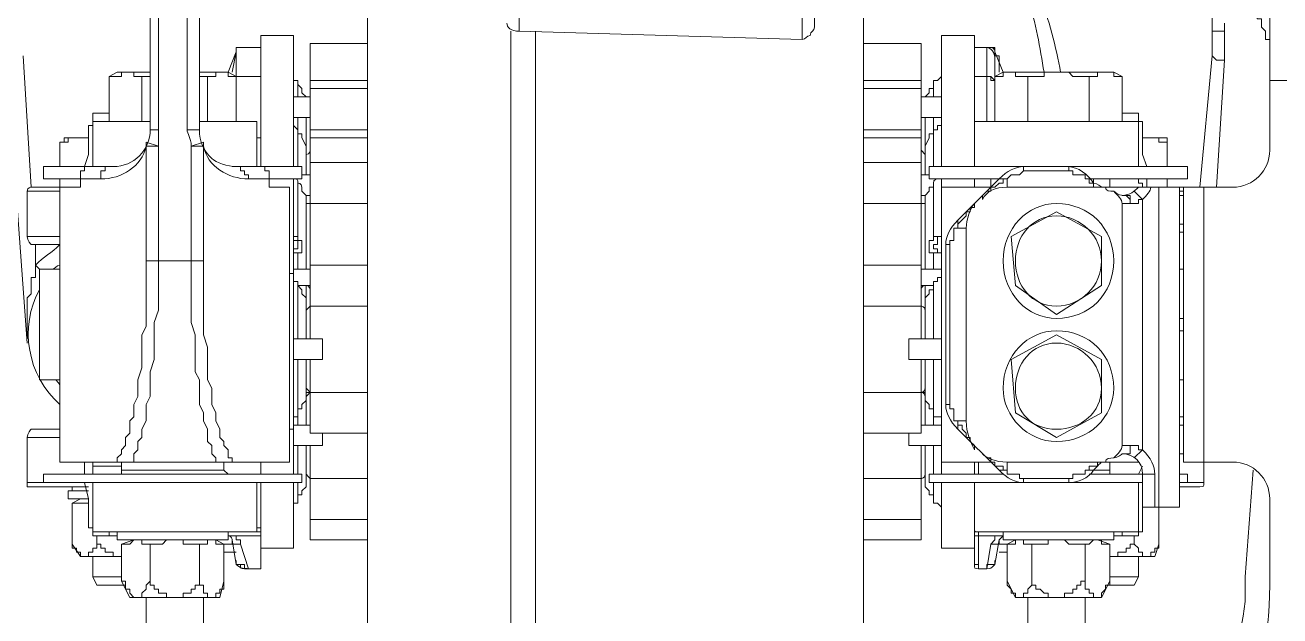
# Model space of a CAD drawing. Header units: millimetres. Extents: x 25083 to 52777, y 24772 to 45779.
# Drawn here: x 49612.4 to 49726, y 36110.2 to 36163.7 of the extents above; entities that cross this region are included whole.
import ezdxf

# ---------------------------------------------------------------- set-up
doc = ezdxf.new("R2010")
doc.units = ezdxf.units.MM

# ---------------------------------------------------------------- blocks, each defined once
blk = doc.blocks.new('zw$D2F4')
at = {"color": 7, "lineweight": 5}
for points in [[(734.55, 360.59), (734.55, 273.69)], [(737.15, 273.69), (737.15, 360.59)], [(733.81, 359.48), (733.81, 273.69)], [(738.26, 273.69), (738.26, 359.48)], [(835.19, 271.83), (835.19, 330.88)], [(753.49, 7.06), (753.49, 313.8)], [(798.42, 8.54), (798.42, 312.31)], [(793.97, 282.98), (793.97, 289.66)], [(831.84, 286.69), (832.22, 286.69), (832.22, 286.32), (832.59, 286.32), (832.59, 285.95), (832.96, 285.95), (832.96, 285.58), (833.33, 285.2), (833.33, 284.83), (833.7, 284.83), (833.7, 284.46), (834.07, 284.09), (834.07, 283.72), (834.44, 283.72), (834.44, 282.98), (834.82, 282.6), (834.82, 282.23), (834.82, 281.86)], [(767.23, 284.83), (767.23, 282.6)], [(792.85, 281.86), (792.85, 284.09)], [(829.99, 282.6), (829.99, 284.46)], [(831.1, 283.35), (831.1, 282.6)], [(746.8, 282.23), (743.83, 282.23)], [(743.83, 270.35), (743.83, 282.23)], [(746.8, 282.23), (746.8, 270.35)], [(766.48, 4.83), (766.48, 282.6)], [(792.85, 281.86), (767.23, 282.6)], [(768.71, 6.68), (768.71, 282.6)], [(805.48, 282.23), (808.45, 282.23)], [(805.48, 270.35), (805.48, 282.23)], [(808.45, 270.35), (808.45, 282.23)], [(831.1, 282.6), (829.99, 282.6)], [(834.82, 281.86), (835.19, 281.86)], [(740.86, 278.89), (741.6, 280.75)], [(741.6, 280.75), (741.23, 278.89)], [(741.6, 281.12), (743.83, 281.12)], [(741.6, 281.12), (741.6, 278.52)], [(748.29, 281.49), (753.49, 281.49)], [(748.29, 254.75), (748.29, 281.49)], [(798.42, 281.49), (803.62, 281.49)], [(803.62, 254.75), (803.62, 281.49)], [(809.93, 281.12), (808.45, 281.12)], [(809.56, 278.52), (809.56, 281.12)], [(809.56, 281.12), (809.93, 281.12)], [(810.68, 280.38), (810.31, 280.38), (810.31, 281.12), (809.93, 281.12)], [(810.31, 280.75), (811.05, 278.89)], [(722.66, 254.38), (720.81, 280)], [(722.29, 280.38), (723.04, 268.49)], [(810.68, 280.38), (810.31, 280.38), (810.31, 280)], [(810.31, 280), (810.31, 278.52)], [(810.68, 278.89), (810.68, 280.38)], [(828.87, 268.49), (829.99, 280.38)], [(829.99, 280.38), (830.36, 280), (831.1, 280)], [(831.1, 280), (830.36, 268.49)], [(730.83, 278.89), (730.09, 278.52)], [(730.09, 278.52), (731.21, 278.52), (731.21, 278.89), (731.58, 278.89)], [(730.09, 278.52), (730.09, 274.43)], [(730.83, 278.89), (733.81, 278.89)], [(731.58, 278.89), (732.32, 278.89), (732.32, 278.52), (733.06, 278.52)], [(733.06, 278.52), (733.06, 274.43)], [(738.26, 278.89), (740.86, 278.89)], [(739, 278.52), (739.75, 278.52), (739.75, 278.89), (740.49, 278.89)], [(739, 278.52), (739, 274.43)], [(740.49, 278.89), (740.86, 278.89), (740.86, 278.52), (741.6, 278.52)], [(740.86, 278.89), (741.6, 278.52)], [(741.6, 278.52), (743.83, 278.52)], [(743.83, 278.52), (741.6, 278.52)], [(741.6, 278.52), (741.6, 274.43)], [(746.8, 278.52), (746.8, 278.15), (747.17, 278.15), (747.17, 277.78)], [(804.73, 277.78), (804.73, 278.15), (805.11, 278.15), (805.48, 278.52)], [(808.45, 278.52), (809.56, 278.52)], [(808.45, 278.52), (809.56, 278.52)], [(809.56, 274.43), (809.56, 278.52)], [(809.56, 278.52), (809.93, 278.52), (809.93, 278.15), (810.31, 278.15)], [(809.56, 278.52), (809.93, 278.52), (810.31, 278.15)], [(811.05, 278.89), (810.31, 278.52)], [(810.31, 278.52), (811.05, 278.52), (811.05, 278.89), (811.79, 278.89)], [(810.31, 278.52), (810.31, 274.43)], [(811.05, 278.89), (821.07, 278.89)], [(811.79, 278.89), (812.16, 278.89), (812.16, 278.52), (813.28, 278.52)], [(813.28, 278.52), (814.76, 278.52), (814.76, 278.89), (815.88, 278.89)], [(813.28, 278.52), (813.28, 274.43)], [(815.88, 278.89), (816.99, 278.89), (817.36, 278.52), (818.85, 278.52)], [(818.85, 278.52), (819.59, 278.52), (819.59, 278.89), (820.33, 278.89)], [(818.85, 278.52), (818.85, 274.43)], [(820.33, 278.89), (821.07, 278.89), (821.07, 278.52), (821.82, 278.52)], [(821.07, 278.89), (821.82, 278.52)], [(821.82, 278.52), (821.82, 274.43)], [(747.17, 276.66), (747.17, 277.78)], [(753.49, 278.15), (748.29, 278.15)], [(748.29, 277.41), (753.49, 277.41)], [(803.62, 278.15), (798.42, 278.15)], [(798.42, 277.41), (803.62, 277.41)], [(804.73, 277.78), (804.73, 276.66)], [(835.19, 278.15), (901.29, 278.15)], [(748.29, 276.66), (746.8, 276.66)], [(747.92, 276.66), (747.55, 277.03)], [(803.62, 276.66), (805.48, 276.66)], [(803.99, 276.66), (804.36, 277.03)], [(728.98, 275.18), (728.61, 275.18), (728.61, 274.43)], [(730.09, 275.18), (728.98, 275.18)], [(730.09, 274.43), (730.09, 275.18)], [(823.3, 275.18), (821.82, 275.18)], [(821.82, 275.18), (821.82, 274.43)], [(823.67, 274.43), (823.3, 274.43), (823.3, 275.18)], [(728.61, 274.43), (728.61, 274.06), (728.23, 274.06), (728.23, 271.46)], [(728.61, 274.43), (733.81, 274.43)], [(728.61, 274.43), (728.61, 270.35)], [(738.26, 274.43), (743.46, 274.43)], [(743.46, 274.43), (743.46, 270.35)], [(748.29, 274.81), (746.8, 274.81)], [(746.8, 274.06), (747.17, 273.69)], [(747.17, 270.35), (747.17, 274.81)], [(747.92, 274.81), (747.92, 269.61)], [(747.92, 274.81), (747.92, 269.61)], [(803.62, 274.81), (805.48, 274.81)], [(803.99, 269.61), (803.99, 274.81)], [(803.99, 269.61), (803.99, 274.81)], [(804.73, 274.81), (804.73, 270.35)], [(804.73, 273.69), (805.11, 273.69), (805.11, 274.06), (805.48, 274.06)], [(808.45, 274.43), (823.3, 274.43)], [(808.45, 274.43), (808.45, 270.35)], [(823.3, 274.43), (823.3, 270.35)], [(823.67, 271.46), (823.67, 274.43)], [(726.01, 272.95), (726.01, 272.58), (725.64, 272.58)], [(725.64, 272.58), (726.38, 272.58), (726.38, 272.95), (727.86, 272.95)], [(726.38, 272.95), (726.01, 272.95)], [(726.38, 272.95), (728.23, 272.95)], [(734.55, 273.69), (733.81, 273.69)], [(737.15, 273.69), (738.26, 273.69)], [(743.46, 272.95), (743.83, 272.95)], [(743.83, 272.95), (743.46, 272.95)], [(747.17, 273.32), (747.17, 273.69)], [(747.92, 272.21), (747.55, 272.95)], [(748.29, 273.69), (753.49, 273.69)], [(753.49, 272.95), (748.29, 272.95)], [(798.42, 273.69), (803.62, 273.69)], [(798.42, 272.95), (803.62, 272.95)], [(803.99, 272.21), (804.36, 272.95)], [(804.73, 273.69), (804.73, 273.32)], [(823.67, 272.95), (825.53, 272.95)], [(823.67, 272.95), (825.16, 272.95), (825.16, 272.58), (825.9, 272.58)], [(825.9, 272.58), (825.9, 272.95), (825.53, 272.95)], [(725.64, 270.35), (725.64, 272.58)], [(734.55, 272.21), (733.43, 272.58)], [(733.43, 272.21), (733.43, 272.58)], [(734.55, 272.21), (733.43, 272.21)], [(733.43, 261.81), (733.43, 272.21)], [(734.55, 261.81), (734.55, 272.21)], [(737.52, 272.21), (738.63, 272.58)], [(737.52, 272.21), (738.63, 272.21)], [(737.52, 261.81), (737.52, 272.21)], [(738.63, 272.58), (738.63, 272.21)], [(738.63, 261.81), (738.63, 272.21)], [(825.9, 270.35), (825.9, 272.58)], [(728.23, 271.46), (727.86, 270.35)], [(748.29, 270.72), (753.49, 270.72)], [(803.62, 270.72), (798.42, 270.72)], [(824.05, 270.35), (823.67, 271.46)], [(724.15, 270.35), (730.83, 270.35)], [(724.15, 270.35), (724.15, 269.24)], [(727.49, 269.24), (727.49, 269.98), (727.86, 269.98), (727.86, 270.35), (728.23, 270.35)], [(730.46, 270.35), (728.23, 270.35)], [(729.35, 269.24), (729.35, 269.98), (729.72, 269.98), (729.72, 270.35), (730.09, 270.35), (730.46, 270.35)], [(741.23, 270.35), (747.55, 270.35)], [(741.6, 270.35), (743.46, 270.35)], [(741.6, 270.35), (741.98, 270.35), (741.98, 269.98), (742.35, 269.98), (742.35, 269.61), (742.72, 269.61), (742.72, 269.24)], [(743.46, 270.35), (744.2, 270.35), (744.2, 269.98), (744.57, 269.98), (744.57, 269.61), (744.57, 269.24)], [(747.55, 270.35), (747.55, 269.24)], [(748.29, 269.61), (747.55, 269.61)], [(803.62, 269.61), (804.36, 269.61)], [(804.36, 270.35), (827.76, 270.35)], [(804.36, 270.35), (804.36, 269.24)], [(812.9, 269.98), (812.53, 269.61), (811.79, 269.61), (811.42, 269.24)], [(816.99, 270.35), (812.9, 270.35)], [(812.9, 269.98), (812.9, 270.35)], [(816.99, 269.98), (812.9, 269.98)], [(816.99, 269.98), (816.99, 270.35)], [(818.48, 269.24), (818.48, 269.61), (817.36, 269.61), (817.36, 269.98), (816.99, 269.98)], [(827.76, 270.35), (827.76, 269.24)], [(723.04, 268.49), (727.49, 268.49)], [(727.49, 269.24), (724.15, 269.24)], [(725.64, 268.49), (725.64, 269.24)], [(725.64, 268.49), (727.49, 268.49)], [(725.64, 243.61), (725.64, 268.49)], [(725.64, 243.61), (725.64, 268.49)], [(729.35, 269.24), (727.49, 269.24)], [(727.49, 268.86), (727.49, 269.24)], [(727.49, 268.49), (727.49, 268.86)], [(742.72, 269.24), (744.57, 269.24)], [(747.55, 269.24), (744.57, 269.24)], [(744.57, 268.86), (744.57, 269.24)], [(744.57, 268.49), (744.57, 268.86)], [(746.43, 268.49), (744.57, 268.49)], [(746.43, 268.49), (746.43, 243.61)], [(746.43, 268.49), (746.43, 243.61)], [(746.8, 269.24), (746.8, 242.5)], [(747.17, 264.04), (747.17, 268.86)], [(810.68, 269.24), (804.36, 269.24)], [(804.73, 268.86), (804.73, 264.04)], [(805.48, 242.5), (805.48, 269.24)], [(809.93, 268.49), (805.48, 268.49)], [(810.68, 269.24), (806.96, 265.52)], [(808.45, 269.24), (809.19, 269.24)], [(808.45, 269.24), (808.45, 268.49)], [(809.19, 269.24), (809.93, 269.24)], [(811.42, 269.24), (811.05, 269.24), (811.05, 268.86), (810.68, 268.86), (810.31, 268.49), (809.93, 268.49), (809.93, 268.12), (809.56, 268.12), (809.19, 267.75), (809.19, 267.38)], [(809.93, 268.49), (809.93, 269.24)], [(811.42, 269.24), (810.68, 269.24)], [(811.42, 269.24), (810.68, 269.24)], [(811.42, 268.49), (811.42, 269.24)], [(819.59, 268.49), (811.42, 268.49)], [(819.59, 268.49), (819.22, 268.49), (819.22, 268.86), (818.85, 268.86), (818.85, 269.24), (818.48, 269.24)], [(818.48, 269.24), (819.22, 269.24), (819.22, 268.86)], [(819.22, 269.24), (820.7, 269.24)], [(827.76, 269.24), (819.22, 269.24)], [(826.65, 268.49), (819.96, 268.49)], [(820.7, 269.24), (820.7, 268.49)], [(823.3, 269.24), (823.3, 268.86), (823.67, 268.86), (823.67, 268.49)], [(827.02, 268.49), (823.67, 268.49)], [(824.05, 268.49), (824.05, 269.24)], [(824.05, 268.49), (828.87, 268.49)], [(825.16, 239.53), (825.16, 268.49)], [(825.9, 268.49), (825.9, 269.24)], [(827.02, 268.49), (827.02, 239.53)], [(831.47, 268.49), (827.39, 268.49)], [(827.39, 243.61), (827.39, 268.49)], [(829.24, 243.61), (829.24, 268.49)], [(831.47, 268.49), (831.84, 268.49)], [(722.66, 268.12), (725.64, 268.12)], [(722.66, 268.12), (722.66, 264.04)], [(747.92, 267.75), (747.55, 268.12)], [(748.29, 267.75), (747.92, 267.75)], [(747.92, 267.75), (747.92, 261.07)], [(747.92, 267.75), (747.92, 261.07)], [(803.62, 267.75), (803.99, 267.75)], [(803.99, 267.75), (804.36, 268.12)], [(803.99, 261.07), (803.99, 267.75)], [(803.99, 261.07), (803.99, 267.75)], [(822.56, 267.01), (822.56, 267.75), (822.19, 267.75), (821.82, 267.75)], [(822.56, 267.01), (822.56, 267.38), (822.19, 267.75), (821.82, 267.75)], [(823.67, 267.38), (823.3, 267.38), (823.3, 267.01), (822.56, 267.01)], [(823.67, 267.38), (822.93, 268.12)], [(823.67, 244.73), (823.67, 267.38)], [(827.02, 268.12), (827.39, 268.12)], [(827.39, 267.75), (827.02, 267.75)], [(753.49, 267.01), (748.29, 267.01)], [(803.62, 267.01), (798.42, 267.01)], [(808.45, 267.01), (808.45, 266.64), (808.08, 266.64), (808.08, 266.26), (807.71, 266.26), (807.71, 265.89), (806.96, 265.15), (806.96, 264.78)], [(815.88, 266.26), (811.79, 264.04)], [(819.96, 264.04), (815.88, 266.26)], [(821.82, 267.01), (821.82, 245.1)], [(822.56, 267.01), (821.82, 267.01)], [(806.96, 264.78), (806.59, 264.78), (806.59, 263.66), (806.22, 263.66), (806.22, 263.29)], [(806.96, 264.78), (806.96, 265.52)], [(806.96, 264.78), (806.96, 265.52)], [(806.96, 264.78), (807.71, 264.78)], [(807.71, 247.33), (807.71, 264.78)], [(827.39, 264.41), (827.39, 265.15)], [(725.64, 264.04), (722.66, 264.04)], [(747.17, 264.04), (746.8, 264.04)], [(746.8, 263.66), (746.8, 264.04)], [(746.8, 263.66), (747.17, 263.66), (747.17, 262.92), (746.8, 262.92), (746.8, 262.55)], [(747.17, 264.04), (747.17, 263.66), (747.55, 263.66), (747.55, 263.29), (747.55, 262.55), (747.17, 262.55)], [(804.73, 262.55), (804.36, 262.55), (804.36, 263.29), (804.36, 263.66), (804.73, 263.66), (804.73, 264.04)], [(805.48, 264.04), (804.73, 264.04)], [(805.11, 263.66), (805.11, 263.29), (804.73, 263.29), (804.73, 262.92), (805.11, 262.92), (805.11, 262.55)], [(805.11, 263.66), (805.11, 264.04), (805.48, 264.04)], [(811.79, 264.04), (812.16, 259.58)], [(819.96, 259.58), (819.96, 264.04)], [(827.39, 264.41), (827.02, 264.41)], [(725.64, 263.29), (723.04, 263.29)], [(723.41, 263.29), (723.41, 261.44)], [(747.17, 262.55), (746.8, 262.55)], [(747.17, 261.07), (747.17, 262.55)], [(805.48, 262.55), (804.73, 262.55)], [(804.73, 262.55), (804.73, 261.07)], [(805.11, 262.55), (805.48, 262.55)], [(806.22, 263.29), (805.85, 263.29)], [(805.85, 263.29), (805.85, 248.81)], [(806.22, 263.29), (806.22, 248.81)], [(722.66, 255.12), (722.66, 258.47), (723.04, 258.84), (723.04, 260.32), (723.41, 260.32), (723.41, 261.44)], [(730.83, 243.61), (730.83, 243.98), (731.21, 244.35), (731.21, 244.73), (731.58, 245.1), (731.58, 245.84), (731.95, 246.21), (731.95, 247.33), (732.32, 247.7), (732.32, 248.81), (732.69, 249.55), (732.69, 251.04), (733.06, 252.15), (733.06, 255.12), (733.43, 255.87), (733.43, 258.09), (733.43, 259.21), (733.43, 261.81)], [(732.32, 243.61), (732.32, 244.35), (732.69, 244.73), (732.69, 245.47), (733.06, 245.84), (733.06, 246.58), (733.43, 247.33), (733.43, 248.81), (733.81, 249.55), (733.81, 251.78), (734.18, 252.9), (734.18, 256.24), (734.55, 257.35), (734.55, 261.81)], [(733.43, 261.81), (738.63, 261.81)], [(739.75, 243.61), (739.75, 243.98), (739.38, 244.35), (739.38, 245.1), (739, 245.47), (739, 246.58), (738.63, 247.33), (738.63, 248.07), (738.26, 248.81), (738.26, 251.04), (737.89, 251.78), (737.89, 255.12), (737.52, 256.24), (737.52, 261.81)], [(741.23, 243.61), (741.23, 243.98), (740.86, 243.98), (740.86, 244.73), (740.49, 245.1), (740.49, 245.47), (740.12, 245.84), (740.12, 246.58), (739.75, 247.33), (739.75, 248.07), (739.38, 248.81), (739.38, 250.3), (739, 251.04), (739, 254.01), (738.63, 255.12), (738.63, 258.09), (738.63, 259.21), (738.63, 261.81)], [(748.29, 261.44), (753.49, 261.44)], [(803.62, 261.44), (798.42, 261.44)], [(723.78, 261.07), (725.64, 261.07)], [(723.78, 261.07), (723.78, 251.04)], [(725.64, 261.07), (725.64, 251.04)], [(746.8, 260.69), (746.43, 260.69)], [(748.29, 261.07), (746.8, 261.07)], [(746.8, 260.32), (746.8, 259.95), (747.17, 259.95), (747.17, 259.58)], [(803.62, 261.07), (805.48, 261.07)], [(804.73, 259.58), (804.73, 259.95), (805.11, 259.95), (805.11, 260.32), (805.48, 260.32)], [(827.39, 261.07), (827.02, 261.07)], [(748.29, 259.58), (747.17, 259.58)], [(747.17, 254.75), (747.17, 259.58)], [(747.92, 259.58), (747.92, 259.21)], [(747.92, 259.58), (747.92, 258.47)], [(803.62, 259.58), (804.73, 259.58)], [(803.99, 258.47), (803.99, 259.58)], [(803.99, 259.21), (803.99, 259.58)], [(804.73, 259.58), (804.73, 254.75)], [(812.16, 259.58), (815.88, 256.98)], [(815.88, 256.98), (819.96, 259.58)], [(747.92, 258.47), (747.55, 258.84)], [(747.92, 258.47), (747.92, 254.75)], [(803.99, 258.47), (804.36, 258.84)], [(803.99, 254.75), (803.99, 258.47)], [(747.92, 257.72), (747.92, 254.75)], [(753.49, 257.72), (748.29, 257.72)], [(803.62, 257.72), (798.42, 257.72)], [(803.99, 254.75), (803.99, 257.72)], [(749.4, 254.75), (746.8, 254.75)], [(749.4, 254.75), (749.4, 252.9)], [(802.51, 254.75), (805.48, 254.75)], [(802.51, 252.9), (802.51, 254.75)], [(815.88, 255.12), (811.79, 252.9)], [(819.96, 252.9), (815.88, 255.12)], [(749.4, 252.9), (746.8, 252.9)], [(747.17, 246.95), (747.17, 252.9)], [(747.92, 252.9), (747.92, 249.92)], [(747.92, 252.9), (747.92, 246.95)], [(748.29, 246.21), (748.29, 252.9)], [(802.51, 252.9), (805.48, 252.9)], [(803.62, 252.9), (803.62, 246.21)], [(803.99, 246.95), (803.99, 252.9)], [(803.99, 246.95), (803.99, 252.9)], [(804.73, 252.9), (804.73, 246.95)], [(811.79, 252.9), (812.16, 248.07)], [(819.96, 248.07), (819.96, 252.9)], [(725.64, 251.04), (723.78, 251.04)], [(827.39, 251.04), (827.02, 251.04)], [(747.92, 249.18), (747.55, 248.81)], [(747.92, 249.92), (747.92, 246.95)], [(748.29, 249.92), (753.49, 249.92)], [(798.42, 249.92), (803.62, 249.92)], [(803.99, 249.18), (804.36, 248.81)], [(747.17, 248.07), (747.17, 247.7), (746.8, 247.7)], [(805.48, 247.7), (804.73, 247.7), (804.73, 248.07)], [(806.22, 248.81), (805.85, 248.81)], [(806.22, 248.81), (806.22, 248.44), (806.59, 248.44), (806.59, 247.33), (806.96, 247.33)], [(812.16, 248.07), (815.88, 245.84)], [(815.88, 245.84), (819.96, 248.07)], [(748.29, 246.95), (746.8, 246.95)], [(803.62, 246.95), (805.48, 246.95)], [(807.71, 247.33), (806.96, 247.33)], [(806.96, 247.33), (806.96, 246.95), (807.33, 246.95), (807.33, 246.58), (807.71, 246.21), (807.71, 245.84), (808.08, 245.84), (808.08, 245.47), (808.45, 245.1), (808.45, 244.73)], [(806.96, 247.33), (806.96, 246.58)], [(806.96, 247.33), (806.96, 246.58)], [(827.39, 247.7), (827.02, 247.7)], [(827.39, 246.95), (827.39, 247.7)], [(722.66, 245.84), (725.64, 245.84)], [(722.66, 245.84), (722.66, 241.75)], [(723.04, 246.58), (725.64, 246.58)], [(746.43, 246.58), (746.8, 246.58)], [(748.29, 246.21), (753.49, 246.21)], [(749.4, 246.21), (749.4, 245.1)], [(803.62, 246.21), (798.42, 246.21)], [(802.51, 245.1), (802.51, 246.21)], [(810.68, 242.87), (806.96, 246.58)], [(749.4, 245.1), (746.8, 245.1)], [(747.17, 242.5), (747.17, 245.1)], [(747.92, 245.1), (747.92, 242.13)], [(747.92, 245.1), (747.92, 241.38)], [(748.29, 236.56), (748.29, 245.1)], [(802.51, 245.1), (805.48, 245.1)], [(803.62, 245.1), (803.62, 236.56)], [(803.99, 241.38), (803.99, 245.1)], [(803.99, 242.13), (803.99, 245.1)], [(804.73, 245.1), (804.73, 242.5)], [(811.42, 242.87), (811.05, 242.87), (811.05, 243.24), (810.31, 243.24), (810.31, 243.61), (809.93, 243.61), (809.93, 243.98), (809.56, 243.98), (809.19, 244.35)], [(821.82, 245.1), (822.56, 245.1)], [(822.56, 245.1), (822.56, 244.35), (822.19, 244.35), (821.82, 244.35)], [(822.56, 245.1), (822.56, 244.35), (822.19, 244.35), (821.82, 244.35)], [(822.56, 245.1), (823.3, 245.1), (823.3, 244.73), (823.67, 244.73)], [(823.67, 244.73), (822.93, 243.98)], [(827.39, 244.35), (827.02, 244.35)], [(746.43, 243.61), (725.64, 243.61)], [(727.86, 243.61), (727.86, 242.5)], [(728.61, 243.24), (728.61, 243.61)], [(731.21, 243.24), (728.61, 243.24)], [(728.61, 242.5), (728.61, 243.24)], [(731.21, 242.87), (731.21, 243.61)], [(740.49, 242.87), (740.49, 243.61)], [(743.83, 243.61), (743.83, 242.5)], [(809.93, 243.61), (805.48, 243.61)], [(808.45, 243.61), (808.45, 242.5)], [(808.82, 242.5), (808.82, 243.61)], [(819.59, 243.61), (811.42, 243.61)], [(811.42, 242.87), (811.42, 243.61)], [(819.59, 243.61), (819.59, 243.24), (818.85, 243.24), (818.85, 242.87), (818.48, 242.87)], [(823.3, 243.61), (819.96, 243.61)], [(820.7, 242.87), (820.7, 243.61)], [(823.67, 243.24), (823.3, 242.5)], [(829.24, 243.61), (827.39, 243.61)], [(829.24, 243.61), (831.84, 243.61)], [(829.24, 241.75), (829.24, 243.61)], [(724.15, 242.5), (747.55, 242.5)], [(724.15, 241.75), (724.15, 242.5)], [(740.49, 242.87), (731.21, 242.87)], [(747.55, 241.75), (747.55, 242.5)], [(753.49, 242.13), (748.29, 242.13)], [(798.42, 242.13), (803.62, 242.13)], [(804.36, 242.5), (811.05, 242.5)], [(804.36, 241.75), (804.36, 242.5)], [(810.68, 242.87), (811.42, 242.87)], [(810.68, 242.87), (811.42, 242.87)], [(812.9, 242.13), (812.53, 242.13), (812.53, 242.5), (811.42, 242.5), (811.42, 242.87)], [(816.99, 242.13), (812.9, 242.13)], [(812.9, 241.75), (812.9, 242.13)], [(818.48, 242.87), (818.48, 242.5), (817.36, 242.5), (817.36, 242.13), (816.99, 242.13)], [(816.99, 241.75), (816.99, 242.13)], [(819.22, 242.87), (818.48, 242.87)], [(818.85, 242.5), (823.67, 242.5)], [(820.7, 242.87), (819.22, 242.87)], [(824.79, 242.5), (823.67, 242.5)], [(823.67, 242.5), (823.67, 239.53)], [(824.79, 242.5), (824.79, 239.53)], [(827.02, 242.5), (827.76, 242.5)], [(827.76, 241.75), (827.76, 242.5)], [(833.7, 242.87), (832.96, 233.21)], [(724.15, 241.75), (722.66, 241.75)], [(728.23, 241.38), (723.04, 241.38)], [(747.55, 241.75), (724.15, 241.75)], [(726.38, 241.01), (728.23, 241.01)], [(726.38, 240.27), (726.38, 241.01)], [(726.75, 241.01), (726.75, 241.38)], [(727.86, 241.75), (728.23, 240.27)], [(728.61, 241.75), (728.61, 237.3)], [(743.46, 241.75), (743.46, 237.3)], [(743.83, 233.96), (743.83, 241.75)], [(746.8, 241.75), (746.8, 235.81)], [(747.17, 240.27), (747.17, 241.75)], [(747.92, 241.38), (747.55, 241.01)], [(803.99, 241.38), (804.36, 241.01)], [(823.67, 241.75), (804.36, 241.75)], [(804.73, 241.75), (804.73, 240.27)], [(805.48, 235.81), (805.48, 241.75)], [(808.45, 241.75), (808.45, 237.3)], [(808.45, 234.33), (808.45, 241.75)], [(816.99, 241.75), (812.9, 241.75)], [(823.3, 241.75), (823.3, 237.3)], [(827.76, 241.75), (827.02, 241.75)], [(828.87, 241.38), (827.02, 241.38)], [(829.24, 241.75), (827.76, 241.75)], [(728.23, 240.27), (726.38, 240.27)], [(726.75, 239.9), (727.49, 240.27)], [(726.75, 236.18), (726.75, 239.9)], [(726.75, 239.9), (728.23, 239.9)], [(728.23, 240.27), (728.23, 237.67), (728.61, 237.67), (728.61, 237.3)], [(747.17, 240.27), (747.17, 239.9), (746.8, 239.9), (746.8, 239.53)], [(805.48, 239.53), (805.11, 239.9), (804.73, 239.9), (804.73, 240.27)], [(835.19, 232.47), (835.19, 240.27)], [(827.02, 239.53), (823.67, 239.53)], [(823.67, 237.3), (823.67, 239.53)], [(825.16, 236.18), (825.16, 239.53)], [(743.83, 237.67), (743.46, 237.67)], [(748.29, 238.41), (753.49, 238.41)], [(803.62, 238.41), (798.42, 238.41)], [(808.45, 237.67), (808.45, 238.04)], [(743.46, 237.3), (728.61, 237.3)], [(728.61, 237.3), (728.61, 236.93), (728.98, 236.93)], [(730.83, 236.93), (728.98, 236.93)], [(728.98, 236.18), (728.98, 236.93)], [(730.09, 236.93), (730.09, 237.3)], [(730.83, 236.56), (730.83, 237.3)], [(740.86, 236.56), (730.83, 236.56)], [(731.21, 236.18), (732.32, 236.56)], [(731.21, 236.18), (731.95, 236.18), (732.32, 236.56), (733.06, 236.56), (733.06, 236.18), (733.81, 236.18)], [(733.81, 236.18), (734.92, 236.18), (735.29, 236.56), (736.78, 236.56), (736.78, 236.18), (738.26, 236.18)], [(738.26, 236.18), (739, 236.18), (739, 236.56), (739.75, 236.56), (739.75, 236.18), (740.49, 236.18)], [(740.49, 236.18), (739.75, 236.56)], [(743.83, 237.3), (740.86, 237.3)], [(740.86, 236.56), (740.86, 237.3)], [(740.86, 236.93), (741.23, 236.93)], [(741.23, 236.93), (740.86, 236.93)], [(741.23, 236.93), (743.83, 236.93)], [(741.23, 236.93), (741.6, 236.93), (741.6, 236.56), (741.98, 236.56), (741.98, 236.18)], [(741.6, 234.33), (741.23, 236.56)], [(741.23, 236.56), (741.23, 236.18), (741.98, 236.18)], [(748.29, 236.56), (753.49, 236.56)], [(798.42, 236.56), (803.62, 236.56)], [(823.3, 237.3), (808.45, 237.3)], [(808.45, 237.3), (808.45, 236.93), (808.82, 236.93)], [(811.05, 237.3), (808.82, 237.3)], [(808.82, 233.96), (808.82, 237.3)], [(808.82, 236.93), (810.68, 236.93)], [(809.93, 236.18), (810.31, 236.56), (810.31, 236.93), (810.68, 236.93)], [(809.93, 236.18), (810.68, 236.18), (810.68, 236.56)], [(810.68, 236.56), (810.31, 234.33)], [(810.68, 236.93), (811.05, 236.93)], [(810.68, 236.93), (811.05, 236.93)], [(811.05, 236.56), (811.05, 237.3)], [(821.07, 236.56), (811.05, 236.56)], [(811.42, 236.18), (812.16, 236.56)], [(811.42, 236.18), (812.16, 236.18), (812.16, 236.56), (812.9, 236.56), (812.9, 236.18), (813.65, 236.18)], [(813.65, 236.18), (815.13, 236.18), (815.13, 236.56), (816.62, 236.56), (816.99, 236.18), (818.48, 236.18)], [(818.48, 236.18), (818.85, 236.18), (819.22, 236.56), (819.96, 236.56), (819.96, 236.18), (820.7, 236.18)], [(820.7, 236.18), (819.59, 236.56)], [(821.07, 236.56), (821.07, 237.3)], [(823.3, 236.93), (821.07, 236.93)], [(821.82, 237.3), (821.82, 236.93)], [(822.93, 236.18), (822.93, 236.93)], [(823.3, 236.93), (823.3, 237.3), (823.67, 237.3)], [(726.75, 236.18), (727.49, 235.07)], [(726.75, 236.18), (726.75, 235.81), (727.12, 235.81), (727.12, 235.44), (727.49, 235.44), (727.49, 235.07), (727.86, 235.07)], [(727.86, 235.07), (728.23, 235.07), (728.23, 235.44), (728.61, 235.44), (728.61, 235.81), (728.98, 235.81), (728.98, 236.18)], [(728.98, 236.18), (729.35, 236.18), (729.35, 235.81), (729.72, 235.81), (729.72, 235.44), (730.46, 235.44), (730.46, 235.07), (730.83, 235.07), (731.21, 235.07)], [(731.21, 232.84), (731.21, 236.18)], [(733.81, 232.84), (733.81, 236.18)], [(738.26, 232.84), (738.26, 236.18)], [(741.23, 236.18), (740.49, 236.18)], [(740.49, 232.84), (740.49, 236.18)], [(740.49, 235.44), (741.6, 235.44)], [(741.98, 236.18), (742.72, 233.96)], [(746.8, 235.81), (743.83, 235.81)], [(805.48, 235.81), (808.45, 235.81)], [(809.56, 233.96), (809.93, 236.18)], [(810.68, 236.18), (811.79, 236.18)], [(810.68, 235.44), (811.42, 235.44)], [(811.42, 232.84), (811.42, 236.18)], [(813.65, 232.84), (813.65, 236.18)], [(818.48, 232.84), (818.48, 236.18)], [(820.7, 232.84), (820.7, 236.18)], [(820.7, 235.07), (821.45, 235.07), (821.45, 235.44), (822.19, 235.44), (822.19, 235.81), (822.56, 235.81), (822.56, 236.18), (822.93, 236.18)], [(822.93, 236.18), (823.3, 235.81), (823.3, 235.44), (823.67, 235.44), (823.67, 235.07), (824.05, 235.07)], [(824.05, 235.07), (824.42, 235.07), (824.42, 235.44), (824.79, 235.44), (824.79, 235.81), (825.16, 235.81), (825.16, 236.18)], [(824.79, 235.07), (825.16, 236.18)], [(731.21, 235.07), (727.49, 235.07)], [(728.61, 233.21), (728.61, 235.07)], [(742.72, 233.96), (742.35, 233.96), (742.35, 234.33), (741.6, 234.33), (741.6, 234.7)], [(808.82, 233.96), (808.82, 234.33), (808.45, 234.33), (808.45, 234.7)], [(810.31, 234.7), (810.31, 234.33), (809.56, 234.33), (809.56, 233.96)], [(824.79, 235.07), (820.7, 235.07)], [(823.3, 233.21), (823.3, 235.07)], [(731.21, 233.21), (728.61, 233.21)], [(728.98, 232.47), (728.61, 233.21)], [(743.83, 233.96), (742.72, 233.96)], [(743.83, 233.96), (742.72, 233.96)], [(808.82, 233.96), (809.56, 233.96)], [(809.56, 233.96), (808.82, 233.96)], [(823.3, 233.21), (820.7, 233.21)], [(822.93, 232.47), (823.3, 233.21)], [(832.96, 233.21), (832.96, 230.99)], [(731.58, 232.47), (728.98, 232.47)], [(731.95, 231.36), (731.21, 232.84)], [(731.21, 232.84), (731.58, 232.84), (731.58, 232.1), (731.95, 232.1), (731.95, 231.73), (732.32, 231.36), (732.69, 231.36)], [(732.69, 231.36), (733.06, 231.36), (733.06, 231.73), (733.43, 232.1), (733.43, 232.47), (733.81, 232.84)], [(733.81, 232.84), (733.81, 232.47), (734.18, 232.47), (734.18, 232.1), (734.55, 232.1), (734.55, 231.73), (735.29, 231.73), (735.29, 231.36), (735.66, 231.36), (736.03, 231.36)], [(736.03, 231.36), (736.78, 231.36), (736.78, 231.73), (737.52, 231.73), (737.52, 232.1), (737.89, 232.1), (737.89, 232.47), (738.26, 232.47), (738.26, 232.84)], [(738.26, 232.84), (738.26, 232.47), (738.63, 232.47), (738.63, 231.73), (739, 231.73), (739, 231.36), (739.38, 231.36)], [(739.38, 231.36), (739.75, 231.36), (739.75, 231.73), (740.12, 231.73), (740.12, 232.1), (740.49, 232.1), (740.49, 232.47), (740.49, 232.84)], [(740.12, 231.36), (740.49, 232.84)], [(812.16, 231.36), (811.42, 232.84)], [(811.42, 232.84), (811.42, 232.47), (811.79, 232.1), (811.79, 231.73), (812.16, 231.73), (812.16, 231.36), (812.53, 231.36)], [(812.53, 231.36), (812.9, 231.36), (812.9, 231.73), (813.28, 231.73), (813.28, 232.1), (813.65, 232.47), (813.65, 232.84)], [(813.65, 232.84), (813.65, 232.47), (814.02, 232.47), (814.02, 232.1), (814.39, 232.1), (814.76, 231.73), (815.13, 231.73), (815.13, 231.36), (815.5, 231.36), (815.88, 231.36)], [(815.88, 231.36), (816.62, 231.36), (816.62, 231.73), (817.36, 231.73), (817.36, 232.1), (817.73, 232.1), (817.73, 232.47), (818.1, 232.47), (818.1, 232.84), (818.48, 232.84)], [(818.48, 232.84), (818.48, 232.1), (818.85, 232.1), (818.85, 231.73), (819.22, 231.73), (819.22, 231.36), (819.59, 231.36)], [(819.59, 231.36), (819.96, 231.36), (819.96, 231.73), (820.33, 232.1), (820.33, 232.47), (820.7, 232.47), (820.7, 232.84)], [(819.96, 231.36), (820.7, 232.84)], [(822.93, 232.47), (820.7, 232.47)], [(740.12, 231.36), (731.95, 231.36)], [(733.43, 228.39), (733.43, 231.36)], [(738.63, 228.39), (738.63, 231.36)], [(819.96, 231.36), (812.16, 231.36)], [(813.28, 228.39), (813.28, 231.36)], [(818.48, 228.39), (818.48, 231.36)]]:
    blk.add_lwpolyline(points, dxfattribs=at)
at = {"color": 7, "lineweight": 0}
blk.add_lwpolyline([(835.19, 281.86), (835.19, 284.09), (834.82, 284.46), (834.82, 285.58), (834.44, 285.95), (834.44, 286.32), (834.07, 286.69), (834.07, 287.06), (833.7, 287.43), (833.7, 287.8), (833.33, 288.17), (833.33, 288.55), (832.96, 288.55), (832.96, 288.92), (832.59, 288.92), (832.59, 289.29), (832.22, 289.29), (832.22, 289.66), (831.84, 290.03)], dxfattribs=at)
at = {"color": 7, "lineweight": 5}
for points in [[(814.76, 278.89), (814.39, 281.12), (814.02, 283.35), (813.28, 285.58)], [(816.25, 278.89), (815.88, 281.12), (815.13, 283.72), (814.39, 285.95)], [(766.11, 283.35), (766.11, 282.98), (766.48, 282.6), (767.23, 282.6)], [(793.59, 282.23), (793.59, 282.6), (793.97, 282.6), (793.97, 282.98)], [(792.85, 281.86), (793.22, 281.86), (793.22, 282.23), (793.59, 282.23)], [(829.99, 280.38), (829.99, 281.12), (829.99, 281.86), (829.99, 282.6)], [(831.1, 280), (831.1, 281.12), (831.1, 281.86), (831.1, 282.6)], [(741.6, 281.12), (741.6, 281.12), (741.6, 281.12), (741.6, 280.75)], [(809.56, 281.12), (809.93, 281.12), (810.31, 280.75), (810.31, 280)], [(809.93, 281.12), (810.31, 281.12), (810.31, 281.12), (810.31, 280.75)], [(809.93, 281.12), (810.31, 281.12), (810.31, 280.75), (810.31, 280.75)], [(733.81, 278.52), (733.43, 278.52), (733.43, 278.52), (733.06, 278.52)], [(739, 278.52), (738.63, 278.52), (738.63, 278.52), (738.26, 278.52)], [(747.17, 277.78), (747.17, 277.78), (747.55, 277.41), (747.55, 277.41)], [(747.55, 277.41), (747.55, 277.41), (747.55, 277.41), (747.55, 277.41)], [(747.55, 277.41), (747.55, 277.41), (747.55, 277.41), (747.55, 277.41)], [(747.55, 277.41), (747.55, 277.41), (747.55, 277.41), (747.55, 277.41)], [(747.55, 277.41), (747.55, 277.03), (747.55, 277.03), (747.55, 277.03)], [(804.36, 277.41), (804.36, 277.41), (804.36, 277.41), (804.36, 277.41)], [(804.36, 277.41), (804.36, 277.41), (804.73, 277.41), (804.73, 277.41)], [(804.36, 277.41), (804.36, 277.41), (804.36, 277.41), (804.36, 277.41)], [(804.36, 277.03), (804.36, 277.03), (804.36, 277.03), (804.36, 277.41)], [(804.73, 277.41), (804.73, 277.41), (804.73, 277.78), (804.73, 277.78)], [(810.31, 278.15), (810.31, 278.15), (810.31, 278.15), (810.31, 278.15)], [(810.31, 278.15), (810.31, 278.15), (810.31, 278.15), (810.31, 278.15)], [(747.55, 277.03), (747.55, 277.03), (747.55, 277.03), (747.55, 277.03)], [(747.92, 276.66), (747.92, 276.66), (747.92, 276.66), (747.92, 276.66)], [(803.99, 276.66), (803.99, 276.66), (803.99, 276.66), (803.99, 276.66)], [(804.36, 277.03), (804.36, 277.03), (804.36, 277.03), (804.36, 277.03)], [(809.56, 274.43), (809.93, 274.43), (809.93, 274.43), (809.93, 274.43)], [(728.23, 272.95), (728.23, 272.95), (727.86, 272.95), (727.86, 272.95)], [(730.46, 270.35), (732.32, 270.35), (733.81, 271.83), (733.81, 273.69)], [(734.55, 272.21), (734.55, 272.95), (734.55, 273.32), (734.55, 273.69)], [(737.15, 273.69), (737.15, 273.32), (737.52, 272.95), (737.52, 272.21)], [(738.26, 273.69), (738.26, 272.58), (738.63, 271.83), (739.38, 271.09)], [(747.17, 273.32), (747.17, 273.32), (747.55, 273.32), (747.55, 273.32)], [(747.55, 273.32), (747.55, 273.32), (747.55, 273.32), (747.55, 273.32)], [(747.55, 273.32), (747.55, 272.95), (747.55, 272.95), (747.55, 272.95)], [(747.55, 272.95), (747.55, 272.95), (747.55, 272.95), (747.55, 272.95)], [(747.55, 272.95), (747.55, 272.95), (747.55, 272.95), (747.55, 272.95)], [(747.55, 272.95), (747.55, 272.95), (747.55, 272.95), (747.55, 272.95)], [(804.36, 273.32), (804.36, 273.32), (804.73, 273.32), (804.73, 273.32)], [(804.36, 272.95), (804.36, 272.95), (804.36, 272.95), (804.36, 273.32)], [(804.36, 272.95), (804.36, 272.95), (804.36, 272.95), (804.36, 272.95)], [(804.36, 272.95), (804.36, 272.95), (804.36, 272.95), (804.36, 272.95)], [(804.36, 272.95), (804.36, 272.95), (804.36, 272.95), (804.36, 272.95)], [(804.73, 273.32), (804.73, 273.32), (804.73, 273.32), (804.73, 273.32)], [(729.35, 269.24), (731.21, 269.24), (733.06, 270.35), (733.43, 272.21)], [(738.63, 272.21), (739, 270.35), (740.86, 269.24), (742.72, 269.24)], [(747.92, 271.83), (747.92, 271.83), (747.92, 272.21), (747.92, 272.21)], [(748.29, 271.83), (748.29, 271.83), (748.29, 271.46), (747.92, 271.46)], [(803.99, 271.46), (803.99, 271.46), (803.62, 271.83), (803.62, 271.83)], [(803.99, 272.21), (803.99, 272.21), (803.99, 271.83), (803.99, 271.83)], [(831.84, 268.49), (833.7, 268.49), (835.19, 269.98), (835.19, 271.83)], [(739.38, 271.09), (739.75, 270.72), (740.86, 270.35), (741.6, 270.35)], [(812.9, 270.35), (812.16, 270.35), (811.42, 269.98), (810.68, 269.24)], [(819.22, 268.86), (818.85, 269.61), (817.73, 270.35), (816.99, 270.35)], [(723.04, 268.49), (723.04, 268.49), (722.66, 268.49), (722.66, 268.12)], [(747.17, 268.86), (747.17, 269.24), (747.17, 269.24), (746.8, 269.24)], [(747.17, 268.86), (747.17, 268.86), (747.55, 268.86), (747.55, 268.49)], [(747.55, 268.49), (747.55, 268.12), (747.55, 268.12), (747.55, 268.12)], [(747.55, 268.49), (747.55, 268.49), (747.55, 268.49), (747.55, 268.49)], [(747.55, 268.49), (747.55, 268.49), (747.55, 268.49), (747.55, 268.49)], [(747.55, 268.49), (747.55, 268.49), (747.55, 268.49), (747.55, 268.49)], [(747.55, 268.49), (747.55, 268.49), (747.55, 268.49), (747.55, 268.49)], [(804.36, 268.49), (804.36, 268.49), (804.36, 268.49), (804.36, 268.49)], [(804.36, 268.49), (804.36, 268.49), (804.73, 268.49), (804.73, 268.49)], [(804.36, 268.12), (804.36, 268.12), (804.36, 268.12), (804.36, 268.49)], [(804.36, 268.49), (804.36, 268.49), (804.36, 268.49), (804.36, 268.49)], [(804.36, 268.49), (804.36, 268.49), (804.36, 268.49), (804.36, 268.49)], [(805.11, 269.24), (805.11, 269.24), (804.73, 269.24), (804.73, 268.86)], [(804.73, 268.49), (804.73, 268.86), (804.73, 268.86), (804.73, 268.86)], [(811.42, 268.49), (810.31, 268.49), (809.56, 268.12), (809.19, 267.38)], [(810.68, 269.24), (810.68, 269.24), (810.68, 269.24), (810.68, 269.24)], [(810.68, 269.24), (810.68, 269.24), (810.68, 269.24), (810.68, 269.24)], [(819.22, 268.86), (819.59, 268.86), (819.96, 268.49), (819.96, 268.49)], [(820.33, 268.49), (819.96, 268.49), (819.96, 268.49), (819.59, 268.49)], [(820.33, 268.49), (820.33, 268.12), (820.7, 268.12), (821.07, 268.12)], [(820.7, 269.24), (820.7, 269.24), (820.7, 269.24), (820.7, 269.24)], [(821.82, 267.75), (822.56, 267.75), (822.93, 268.12), (823.3, 268.49)], [(823.67, 268.49), (823.67, 268.49), (823.3, 268.49), (823.3, 268.49)], [(823.67, 267.38), (824.05, 267.75), (824.42, 268.12), (824.42, 268.49)], [(829.24, 268.49), (828.87, 268.49), (828.87, 268.49), (828.87, 268.49)], [(831.47, 268.49), (831.47, 268.49), (831.47, 268.49), (831.47, 268.49)], [(747.92, 267.38), (747.92, 267.38), (747.92, 267.75), (747.92, 267.75)], [(803.99, 267.75), (803.99, 267.75), (803.99, 267.38), (803.99, 267.38)], [(821.82, 267.01), (821.82, 267.38), (821.45, 267.75), (821.07, 268.12)], [(821.07, 268.12), (821.45, 267.75), (821.82, 267.75), (821.82, 267.75)], [(821.82, 267.75), (821.82, 267.75), (821.82, 267.75), (821.82, 267.75)], [(748.29, 267.01), (748.29, 267.01), (748.29, 267.01), (747.92, 267.01)], [(803.99, 267.01), (803.99, 267.01), (803.62, 267.01), (803.62, 267.01)], [(808.45, 267.01), (808.08, 266.64), (807.71, 265.52), (807.71, 264.78)], [(806.96, 265.52), (806.22, 264.78), (805.85, 264.04), (805.85, 263.29)], [(806.96, 265.52), (806.96, 265.52), (806.96, 265.52), (806.96, 265.52)], [(806.96, 265.52), (806.96, 265.52), (806.96, 265.52), (806.96, 265.52)], [(827.02, 265.15), (827.02, 265.15), (827.02, 265.15), (827.39, 265.15)], [(827.02, 264.78), (827.02, 265.15), (827.02, 265.15), (827.02, 265.15)], [(722.66, 264.04), (722.66, 263.66), (723.04, 263.29), (723.04, 263.29)], [(725.64, 263.29), (724.89, 262.55), (724.15, 262.18), (723.41, 261.44)], [(723.78, 261.07), (723.78, 261.07), (723.78, 261.07), (723.41, 261.44)], [(725.64, 261.44), (725.26, 261.44), (725.26, 261.07), (724.89, 261.07)], [(723.78, 261.07), (723.78, 261.07), (723.78, 261.07), (723.78, 261.07)], [(723.78, 259.21), (721.92, 255.87), (722.66, 251.41), (725.64, 248.81)], [(747.17, 259.58), (747.17, 259.58), (747.55, 259.21), (747.55, 259.21)], [(747.55, 259.21), (747.55, 259.21), (747.55, 259.21), (747.55, 259.21)], [(747.55, 259.21), (747.55, 259.21), (747.55, 259.21), (747.55, 259.21)], [(747.55, 259.21), (747.55, 259.21), (747.55, 259.21), (747.55, 259.21)], [(747.55, 259.21), (747.55, 259.21), (747.55, 258.84), (747.55, 258.84)], [(747.92, 259.58), (748.29, 259.58), (748.29, 259.21), (748.29, 259.21)], [(747.92, 258.47), (747.92, 258.84), (747.92, 258.84), (747.92, 259.21)], [(803.62, 259.21), (803.62, 259.21), (803.62, 259.58), (803.99, 259.58)], [(803.99, 259.21), (803.99, 258.84), (803.99, 258.84), (803.99, 258.47)], [(804.36, 259.21), (804.36, 259.21), (804.36, 259.21), (804.36, 259.21)], [(804.36, 259.21), (804.36, 259.21), (804.73, 259.21), (804.73, 259.21)], [(804.36, 259.21), (804.36, 259.21), (804.36, 259.21), (804.36, 259.21)], [(804.36, 258.84), (804.36, 258.84), (804.36, 259.21), (804.36, 259.21)], [(804.73, 259.21), (804.73, 259.21), (804.73, 259.58), (804.73, 259.58)], [(747.55, 258.84), (747.55, 258.84), (747.55, 258.84), (747.55, 258.84)], [(747.92, 257.72), (747.92, 258.09), (747.92, 258.09), (747.92, 258.47)], [(803.99, 258.47), (803.99, 258.09), (803.99, 258.09), (803.99, 257.72)], [(804.36, 258.84), (804.36, 258.84), (804.36, 258.84), (804.36, 258.84)], [(748.29, 257.72), (748.29, 257.72), (748.29, 257.72), (747.92, 257.35)], [(803.99, 257.35), (803.99, 257.72), (803.62, 257.72), (803.62, 257.72)], [(827.39, 256.61), (827.39, 256.61), (827.02, 256.61), (827.02, 256.61)], [(722.66, 255.12), (722.66, 255.12), (722.66, 255.12), (722.66, 254.75)], [(827.02, 255.49), (827.02, 255.49), (827.39, 255.49), (827.39, 255.49)], [(725.26, 251.04), (725.64, 250.67), (725.64, 250.67), (725.64, 250.3)], [(747.92, 250.3), (748.29, 249.92), (748.29, 249.92), (748.29, 249.92)], [(803.62, 249.92), (803.62, 249.92), (803.99, 249.92), (803.99, 250.3)], [(748.29, 249.92), (748.29, 249.92), (748.29, 249.92), (747.92, 249.92)], [(748.29, 249.92), (748.29, 249.92), (748.29, 249.92), (747.92, 249.55)], [(747.92, 249.18), (747.92, 249.55), (747.92, 249.55), (747.92, 249.92)], [(803.99, 249.55), (803.99, 249.92), (803.62, 249.92), (803.62, 249.92)], [(803.99, 249.92), (803.99, 249.92), (803.62, 249.92), (803.62, 249.92)], [(803.99, 249.92), (803.99, 249.55), (803.99, 249.55), (803.99, 249.18)], [(747.55, 248.44), (747.55, 248.44), (747.17, 248.44), (747.17, 248.44)], [(747.17, 248.44), (747.17, 248.44), (747.17, 248.07), (747.17, 248.07)], [(747.55, 248.81), (747.55, 248.44), (747.55, 248.44), (747.55, 248.44)], [(747.55, 248.81), (747.55, 248.81), (747.55, 248.81), (747.55, 248.81)], [(747.55, 248.81), (747.55, 248.81), (747.55, 248.81), (747.55, 248.81)], [(747.55, 248.81), (747.55, 248.81), (747.55, 248.81), (747.55, 248.81)], [(747.55, 248.81), (747.55, 248.81), (747.55, 248.81), (747.55, 248.81)], [(747.55, 248.81), (747.55, 248.81), (747.55, 248.81), (747.55, 248.81)], [(747.55, 248.81), (747.55, 248.81), (747.55, 248.81), (747.55, 248.81)], [(747.55, 248.44), (747.55, 248.44), (747.55, 248.44), (747.55, 248.44)], [(747.55, 248.44), (747.55, 248.44), (747.55, 248.44), (747.55, 248.44)], [(747.55, 248.44), (747.55, 248.44), (747.55, 248.44), (747.55, 248.44)], [(747.55, 248.44), (747.55, 248.44), (747.55, 248.44), (747.55, 248.44)], [(747.55, 248.44), (747.55, 248.44), (747.55, 248.44), (747.55, 248.44)], [(804.36, 248.44), (804.36, 248.44), (804.36, 248.44), (804.36, 248.81)], [(804.36, 248.81), (804.36, 248.81), (804.36, 248.81), (804.36, 248.81)], [(804.36, 248.81), (804.36, 248.81), (804.36, 248.81), (804.36, 248.81)], [(804.36, 248.81), (804.36, 248.81), (804.36, 248.81), (804.36, 248.81)], [(804.36, 248.81), (804.36, 248.81), (804.36, 248.81), (804.36, 248.81)], [(804.73, 248.44), (804.73, 248.44), (804.73, 248.44), (804.36, 248.44)], [(804.36, 248.44), (804.36, 248.44), (804.36, 248.44), (804.36, 248.44)], [(804.36, 248.44), (804.36, 248.44), (804.36, 248.44), (804.36, 248.44)], [(804.36, 248.44), (804.36, 248.44), (804.36, 248.44), (804.36, 248.44)], [(804.73, 248.07), (804.73, 248.07), (804.73, 248.44), (804.73, 248.44)], [(804.73, 248.44), (804.73, 248.44), (804.73, 248.44), (804.73, 248.44)], [(804.73, 248.44), (804.73, 248.44), (804.73, 248.44), (804.73, 248.44)], [(805.85, 248.81), (805.85, 248.07), (806.22, 247.33), (806.96, 246.58)], [(807.71, 247.33), (807.71, 246.21), (808.08, 245.47), (808.45, 244.73)], [(827.02, 246.95), (827.02, 246.95), (827.02, 246.95), (827.02, 246.95)], [(827.02, 246.95), (827.02, 246.95), (827.02, 246.95), (827.39, 246.95)], [(723.04, 246.58), (723.04, 246.58), (722.66, 246.21), (722.66, 245.84)], [(806.96, 246.58), (806.96, 246.58), (806.96, 246.58), (806.96, 246.58)], [(806.96, 246.58), (806.96, 246.58), (806.96, 246.58), (806.96, 246.58)], [(809.19, 244.35), (809.56, 243.98), (810.31, 243.61), (811.42, 243.61)], [(821.07, 243.98), (821.45, 244.35), (821.82, 244.73), (821.82, 245.1)], [(821.82, 244.35), (821.82, 244.35), (821.45, 243.98), (821.07, 243.98)], [(823.67, 242.5), (823.67, 243.61), (822.93, 244.35), (821.82, 244.35)], [(821.82, 244.35), (821.82, 244.35), (821.82, 244.35), (821.82, 244.35)], [(824.79, 242.5), (824.79, 243.24), (824.42, 243.98), (823.67, 244.73)], [(819.96, 243.61), (819.96, 243.61), (819.59, 243.24), (819.22, 242.87)], [(819.59, 243.61), (819.96, 243.61), (819.96, 243.61), (820.33, 243.61)], [(821.07, 243.98), (820.7, 243.98), (820.33, 243.98), (820.33, 243.61)], [(835.19, 240.27), (835.19, 242.13), (833.7, 243.61), (831.84, 243.61)], [(731.21, 242.5), (731.21, 242.5), (731.21, 242.87), (731.21, 242.87)], [(740.49, 242.87), (740.49, 242.87), (740.86, 242.5), (740.86, 242.5)], [(747.92, 242.5), (748.29, 242.13), (748.29, 242.13), (748.29, 242.13)], [(747.92, 241.38), (747.92, 241.75), (747.92, 241.75), (747.92, 242.13)], [(803.62, 242.13), (803.62, 242.13), (803.99, 242.13), (803.99, 242.5)], [(803.99, 242.13), (803.99, 241.75), (803.99, 241.75), (803.99, 241.38)], [(810.68, 242.87), (810.68, 242.87), (810.68, 242.87), (810.68, 242.87)], [(810.68, 242.87), (810.68, 242.87), (810.68, 242.87), (810.68, 242.87)], [(810.68, 242.87), (811.42, 242.13), (812.16, 241.75), (812.9, 241.75)], [(816.99, 241.75), (817.73, 241.75), (818.85, 242.13), (819.22, 242.87)], [(820.7, 242.87), (820.7, 242.87), (820.7, 242.5), (820.7, 242.5)], [(722.66, 241.75), (722.66, 241.75), (722.66, 241.38), (722.66, 241.38)], [(722.66, 241.38), (723.04, 241.38), (723.04, 241.38), (723.04, 241.38)], [(747.55, 241.01), (747.55, 241.01), (747.55, 241.01), (747.55, 241.01)], [(747.55, 241.01), (747.55, 241.01), (747.55, 241.01), (747.55, 241.01)], [(747.55, 241.01), (747.55, 241.01), (747.55, 241.01), (747.55, 241.01)], [(747.55, 241.01), (747.55, 241.01), (747.55, 241.01), (747.55, 241.01)], [(747.55, 241.01), (747.55, 240.64), (747.55, 240.64), (747.55, 240.64)], [(747.55, 241.01), (747.55, 241.01), (747.55, 241.01), (747.55, 241.01)], [(804.36, 240.64), (804.36, 240.64), (804.36, 240.64), (804.36, 241.01)], [(804.36, 241.01), (804.36, 241.01), (804.36, 241.01), (804.36, 241.01)], [(804.36, 241.01), (804.36, 241.01), (804.36, 241.01), (804.36, 241.01)], [(804.36, 241.01), (804.36, 241.01), (804.36, 241.01), (804.36, 241.01)], [(828.87, 241.38), (829.24, 241.38), (829.24, 241.38), (829.24, 241.75)], [(747.55, 240.64), (747.55, 240.64), (747.17, 240.64), (747.17, 240.64)], [(747.17, 240.64), (747.17, 240.27), (747.17, 240.27), (747.17, 240.27)], [(747.55, 240.64), (747.55, 240.64), (747.55, 240.64), (747.55, 240.64)], [(747.55, 240.64), (747.55, 240.64), (747.55, 240.64), (747.55, 240.64)], [(747.55, 240.64), (747.55, 240.64), (747.55, 240.64), (747.55, 240.64)], [(747.55, 240.64), (747.55, 240.64), (747.55, 240.64), (747.55, 240.64)], [(747.55, 240.64), (747.55, 240.64), (747.55, 240.64), (747.55, 240.64)], [(747.55, 240.64), (747.55, 240.64), (747.55, 240.64), (747.55, 240.64)], [(804.73, 240.64), (804.73, 240.64), (804.73, 240.64), (804.36, 240.64)], [(804.36, 240.64), (804.36, 240.64), (804.36, 240.64), (804.36, 240.64)], [(804.36, 240.64), (804.36, 240.64), (804.36, 240.64), (804.36, 240.64)], [(804.36, 240.64), (804.36, 240.64), (804.36, 240.64), (804.36, 240.64)], [(804.36, 240.64), (804.36, 240.64), (804.36, 240.64), (804.36, 240.64)], [(804.73, 240.27), (804.73, 240.27), (804.73, 240.27), (804.73, 240.64)], [(804.73, 240.64), (804.73, 240.64), (804.73, 240.64), (804.73, 240.64)], [(804.73, 240.64), (804.73, 240.64), (804.73, 240.64), (804.73, 240.64)], [(808.45, 237.67), (808.45, 237.3), (808.45, 237.3), (808.82, 237.3)], [(740.86, 237.3), (741.23, 237.3), (741.23, 237.3), (741.23, 237.3)], [(741.23, 236.56), (741.23, 236.56), (741.23, 236.93), (740.86, 236.93)], [(810.68, 237.3), (811.05, 237.3), (811.05, 237.3), (811.05, 237.3)], [(811.05, 236.93), (811.05, 236.93), (810.68, 236.56), (810.68, 236.56)], [(731.21, 235.07), (731.21, 235.07), (731.21, 235.07), (731.21, 235.07)], [(741.6, 234.33), (741.6, 234.33), (741.98, 234.33), (741.98, 234.33)], [(741.6, 234.33), (741.98, 233.96), (742.35, 233.96), (742.72, 233.96)], [(741.98, 234.33), (741.98, 233.96), (741.98, 233.96), (742.35, 233.96)], [(808.45, 234.33), (808.45, 233.96), (808.45, 233.96), (808.82, 233.96)], [(809.56, 233.96), (809.93, 233.96), (809.93, 233.96), (810.31, 234.33)], [(809.56, 233.96), (809.93, 233.96), (809.93, 233.96), (810.31, 234.33)], [(820.7, 235.07), (820.7, 235.07), (820.7, 235.07), (820.7, 235.07)], [(809.56, 233.96), (809.56, 233.96), (809.56, 233.96), (809.56, 233.96)], [(832.96, 233.21), (832.96, 233.21), (832.96, 233.21), (832.96, 233.21)], [(823.3, 206.85), (830.73, 213.16), (835.19, 222.44), (835.19, 232.47)], [(822.56, 212.79), (828.5, 217.25), (832.22, 223.93), (832.96, 230.99)]]:
    blk.add_open_spline(points, degree=3, dxfattribs=at)
for points in [[(815.88, 267.01), (813.28, 267.01), (811.05, 264.78), (811.05, 261.81), (811.05, 258.84), (813.28, 256.61), (815.88, 256.61), (818.85, 256.61), (821.07, 258.84), (821.07, 261.81), (821.07, 264.78), (818.85, 267.01), (815.88, 267.01)], [(815.88, 265.89), (813.65, 265.89), (812.16, 264.04), (812.16, 261.81), (812.16, 259.58), (813.65, 257.72), (815.88, 257.72), (818.1, 257.72), (819.96, 259.58), (819.96, 261.81), (819.96, 264.04), (818.1, 265.89), (815.88, 265.89)], [(815.88, 255.49), (813.28, 255.49), (811.05, 253.27), (811.05, 250.3), (811.05, 247.7), (813.28, 245.47), (815.88, 245.47), (818.85, 245.47), (821.07, 247.7), (821.07, 250.3), (821.07, 253.27), (818.85, 255.49), (815.88, 255.49)], [(815.88, 254.38), (813.65, 254.38), (812.16, 252.52), (812.16, 250.3), (812.16, 248.07), (813.65, 246.58), (815.88, 246.58), (818.1, 246.58), (819.96, 248.07), (819.96, 250.3), (819.96, 252.52), (818.1, 254.38), (815.88, 254.38)]]:
    blk.add_open_spline(points, degree=3, knots=[0, 0, 0, 0, 1, 1, 1, 2, 2, 2, 3, 3, 3, 4, 4, 4, 4], dxfattribs=at)

msp = doc.modelspace()

# ---------------------------------------------------------------- block references
msp.add_blockref('zw$D2F4', (48889.923, 35880.503))

doc.saveas('drawing.dxf')
